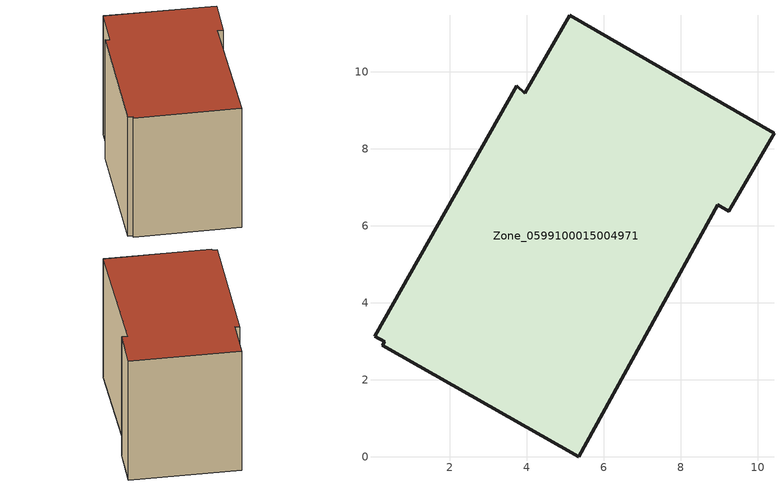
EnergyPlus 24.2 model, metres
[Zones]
Zone_0599100015004971
 floor ground (C_G): 3.96,9.44 5.12,11.47 10.43,8.4 9.25,6.38 8.96,6.54 5.35,0 0.25,2.9 0.32,3 0.05,3.14 3.75,9.64 z0.86
 wall outside (C_F): 8.96,6.54 9.25,6.38 10.43,8.4 5.12,11.47 3.96,9.44 3.75,9.64 0.05,3.14 0.32,3 0.25,2.9 5.35,0 8.96,6.54 z0.86:8.54
 roof outside (C_R): 3.75,9.64 0.05,3.14 0.32,3 0.25,2.9 5.35,0 8.96,6.54 9.25,6.38 10.43,8.4 5.12,11.47 3.96,9.44 z8.54
[BUILDING]
Pand.0599100015004971: North Axis=0; Terrain=City; Loads Convergence Tolerance Value=0.04; Temperature Convergence Tolerance Value=0.4; Solar Distribution=FullExterior; Maximum Number of Warmup Days=25; Minimum Number of Warmup Days=1
[Site:Location]
Rotterdam.The.Hague.AP_ZH_NLD Design_Conditions: Latitude=51.96; Longitude=4.45; Time Zone=1; Elevation=-4.5
[SITE:GROUNDTEMPERATURE:BUILDINGSURFACE]
18, 18, 18, 18, 18, 18, 18, 18, 18, 18, 18, 18
[MATERIAL] Thermal Absorptance=0.9; Solar Absorptance=0.7; Visible Absorptance=0.7
Name | Roughness | Thickness | Conductivity | Density | Specific Heat
G.TC.1946-1964 | MediumSmooth | 0.15 | 1 | 540 | 1210
F.TC.1946-1964 | Rough | 0.3 | 0.857143 | 1920 | 840
R.TC.1946-1964 | MediumRough | 0.2 | 0.235294 | 1500 | 1000
[CONSTRUCTION]
C_G: G.TC.1946-1964
C_F: F.TC.1946-1964
C_R: R.TC.1946-1964
[ZONE]
Zone_0599100015004971: Type=1; Multiplier=1; Ceiling Height=Autocalculate; Volume=Autocalculate; Floor Area=autocalculate; Part of Total Floor Area=Yes
[ZONEINFILTRATION:DESIGNFLOWRATE]
Infil_Zone_0599100015004971: Zone or ZoneList or Space or SpaceList=Zone_0599100015004971; Schedule=AlwaysOn; Design Flow Rate Calculation Method=Flow/Area; Flow Rate per Floor Area=0.003; Constant Term Coefficient=1; Temperature Term Coefficient=0; Velocity Term Coefficient=0; Velocity Squared Term Coefficient=0
[HVACTEMPLATE:ZONE:IDEALLOADSAIRSYSTEM]
Zone_0599100015004971: Maximum Heating Supply Air Temperature=50; Minimum Cooling Supply Air Temperature=13; Maximum Heating Supply Air Humidity Ratio=0.0156; Minimum Cooling Supply Air Humidity Ratio=0.0077; Heating Limit=NoLimit; Cooling Limit=NoLimit; Dehumidification Control Type=ConstantSensibleHeatRatio; Cooling Sensible Heat Ratio=0.7; Dehumidification Setpoint=60; Humidification Control Type=None; Humidification Setpoint=30; Outdoor Air Method=None; Outdoor Air Flow Rate per Person=0.00944; Outdoor Air Flow Rate per Zone Floor Area=0; Outdoor Air Flow Rate per Zone=0; Demand Controlled Ventilation Type=None; Outdoor Air Economizer Type=NoEconomizer; Heat Recovery Type=None; Sensible Heat Recovery Effectiveness=0.7; Latent Heat Recovery Effectiveness=0.65
[ZONECONTROL:THERMOSTAT]
ThermostatControl_Zone_0599100015004971: Zone or ZoneList=Zone_0599100015004971; Control Type Schedule=DualSetpointControlType; Control 1=Thermostat_Zone_0599100015004971; Temperature Difference Between Cutout And Setpoint=0
[THERMOSTATSETPOINT:DUALSETPOINT]
Thermostat_Zone_0599100015004971: Heating Setpoint Temperature Schedule=HeatingSetpoint_Zone_0599100015004971; Cooling Setpoint Temperature Schedule=CoolingSetpoint_Zone_0599100015004971
[SCHEDULE:COMPACT]
HeatingSetpoint_Zone_0599100015004971: Through: 12/31, For: AllDays, Until: 24:00, 21
CoolingSetpoint_Zone_0599100015004971: Through: 12/31, For: AllDays, Until: 24:00, 24
DualSetpointControlType: Through: 12/31, For: AllDays, Until: 24:00, 4
AlwaysOn: Through: 12/31, For: AllDays, Until: 24:00, 1
